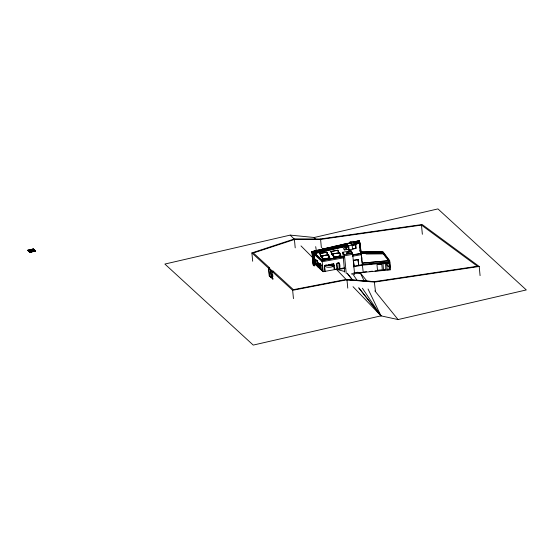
<?xml version="1.0" encoding="UTF-8"?>
<svg xmlns="http://www.w3.org/2000/svg" width="554" height="554" viewBox="0 0 554 554"><rect width="100%" height="100%" fill="white"/><g stroke="black" fill="none" stroke-linecap="round" stroke-linejoin="round"><path stroke-width="0.83" d="M29.32 250.117L28.96 250.727L29.32 250.117L28.766 250.034L29.327 250.228M31.28 251.571L30.962 251.398C29.106 251.225 32.825 251.433 30.567 251.918L31.19 252.063L30.546 252.001C30.297 251.135 28.669 251.869 30.553 251.724M33.579 249.757L33.067 249.695L34.002 250.263M311.847 251.821L312.29 251.398L311.847 251.821L313.135 265.034M313.446 256.557L312.968 251.564L313.412 251.142L314.644 263.974M314.45 263.981L313.412 251.142M314.409 254.632L314.09 251.301L314.534 250.886L314.7 252.596M314.534 252.901L314.534 250.886M315.371 252.707L315.212 251.045L315.655 250.623L315.905 253.192M315.655 250.623L315.212 251.045M316.576 253.282L316.334 250.789L316.777 250.366L316.943 252.077M316.777 250.366L316.334 250.789M317.615 252.188L317.456 250.526L317.899 250.103L318.148 252.672M317.899 252.125L317.899 250.103M318.792 252.465L318.578 250.269L319.021 249.847L319.236 252.07M319 251.668L319.021 249.847M319.845 251.474L319.7 250.006L320.143 249.584L320.357 251.807M320.191 252.139L320.143 249.584M321.036 251.945L320.821 249.75L321.265 249.328L321.479 251.551M321.244 251.149L321.265 249.328M322.089 250.955L321.943 249.487L322.393 249.065L322.601 251.287M322.366 250.893L322.393 249.065M323.28 251.426L323.072 249.231L323.515 248.808L323.723 251.031M323.564 251.364L323.515 248.808M324.332 250.436L324.194 248.968L324.637 248.552L324.852 250.768L322.712 248.144M324.609 250.373L324.637 248.552M325.523 250.914L325.316 248.711L325.759 248.289L325.974 250.512M325.807 250.844L325.759 248.289M326.576 249.916L326.438 248.455L326.881 248.033L327.095 250.256M326.881 248.033L326.438 248.455M327.767 250.394L327.559 248.192L328.003 247.77L328.217 249.993M328.003 247.77L327.559 248.192M328.82 249.397L328.681 247.936L329.124 247.513L329.339 249.736M329.104 249.335L329.124 247.513M330.018 249.875L329.803 247.673L330.246 247.25L330.461 249.473M330.295 249.806L330.246 247.25M331.14 249.612L330.925 247.416L331.368 246.994L331.583 249.217M331.417 249.549L331.368 246.994M332.262 249.355L332.047 247.153L332.49 246.738L332.705 248.954M332.538 249.293L332.49 246.738M333.383 249.099L333.169 246.897L333.612 246.475L333.827 248.698M333.66 249.03L333.612 246.475M334.436 248.102L334.291 246.641L334.734 246.218L334.948 248.434M334.782 248.774L334.734 246.218M335.627 248.58L335.412 246.378L335.856 245.955L336.07 248.178M335.904 248.511L335.856 245.955M336.68 247.583L336.534 246.121L336.977 245.699L337.192 247.922M336.977 245.699L336.534 246.121M337.871 248.06L337.656 245.858L338.106 245.436L338.314 247.659M338.106 245.436L337.656 245.858M338.923 247.063L338.785 245.602L339.228 245.18L339.443 247.403M339.2 247.001L339.228 245.18M340.114 247.541L339.907 245.339L340.35 244.916L340.565 247.139M340.398 247.479L340.35 244.916M341.167 246.551L341.029 245.083L341.472 244.66L341.686 246.883M341.451 246.482L341.472 244.66M342.358 247.022L342.15 244.82L342.594 244.404L342.808 246.62M342.642 246.959L342.594 244.404M343.411 246.031L343.272 244.563L343.715 244.141L343.93 246.364M343.695 245.962L343.715 244.141M344.602 246.502L344.394 244.307L344.837 243.885L345.052 246.108M344.886 246.44L344.837 243.885M345.731 246.246L345.516 244.044L345.959 243.621L346.174 245.844M346.008 246.177L345.959 243.621M347.081 245.387L347.081 243.365L346.638 243.788L346.797 245.45M347.76 243.525L348.203 243.102L348.044 243.462M348.882 243.268L349.325 242.846L349.165 243.199M350.003 243.005L350.447 242.59L350.287 242.943M353.369 242.23L353.819 241.807L353.653 242.167M354.657 241.613L354.823 243.324M355.779 243.379L355.62 241.71L356.063 241.288L356.305 243.857M356.056 243.31L356.063 241.288M356.901 243.116L356.741 241.454L357.185 241.032L357.351 242.742M357.178 243.054L357.185 241.032M358.022 242.86L357.863 241.191L358.306 240.768L358.556 243.338M358.306 240.768L357.863 241.191M359.227 243.428L358.985 240.935L359.428 240.512L359.678 243.081M359.428 240.512L358.985 240.935M33.842 250.408L34.687 250.256L33.856 250.519L33.434 250.048M30.013 251.377L29.556 251.232L29.999 250.823L30.795 251.024M29.597 251.225L30.013 250.934M32 251.287L32.561 251.502L32 251.287L32.277 250.886M312.331 251.765L311.826 252.451L312.331 251.765L313.432 262.125M313.46 265.331L312.262 252.846L312.768 252.16L314.194 265.948M313.571 265.428L312.366 252.943L312.872 252.257M31.253 250.81L32.09 250.339L31.807 249.951L33.254 249.473L32.423 250.076L31.405 249.695L31.813 250.062M30.532 250.54L29.064 250.837M29.05 250.962L30.546 250.65M30.865 251.149L31.862 250.754L30.879 251.26L30.761 250.92M29.3 250.276L31.19 249.591L29.314 250.387M32.478 250.81L32.118 250.941L33.538 250.235M33.614 250.893L32.991 250.761L33.462 250.041M30.283 250.927L31.793 250.193M29.798 251.371L30.879 251.26M29.833 251.357L30.837 251.087M34.023 251.294L35.352 250.858L34.293 251.246M34.577 250.9L35.006 250.547L32.977 250.65M30.207 250.193L32.007 249.965L31.578 250.29M30.2 250.083L31.564 250.179M29.964 251.274L29.23 251.765L29.971 251.384M31.779 249.653C33.427 249.252 29.334 250.325 32.326 249.397L33.815 249.549L32.672 249.515M30.553 251.807L31.294 251.468M33.926 250.373L31.91 250.339L33.912 250.263M29.383 250.803L28.573 251.163M28.566 251.156L29.424 250.803L28.981 250.609M31.114 251.537L33.462 251.537L32.333 251.585M33.87 251.135L33.018 251.454L33.815 250.907M252.686 261.239L251.883 252.908L293.828 239.148L320.226 238.996L422.183 224.529L479.203 266.467L480.083 275.636M27.7 250.276L33.309 248.975L35.477 250.962L29.874 252.368L27.7 250.276L29.874 252.368M27.714 250.387L33.323 249.085L35.491 251.073M32.956 250.789L32.464 250.699M29.868 252.257L35.477 251.073M290.213 235.111L164.877 264.057L253.24 345.087L380.979 315.849L398.07 319.561L526.3 289.943L437.937 208.913L314.222 237.493L290.213 235.111L294.403 239.307M350.1 241.939L352.953 241.281L353.888 242.133L354.013 243.462L351.16 244.12L350.225 243.268L350.1 241.939L351.028 242.797L351.16 244.12M346.783 246.281L346.548 243.808L350.481 242.894M351.028 242.797L353.888 242.133M314.928 264.667L313.806 253.005L347.261 245.277M354.789 243.538L359.802 242.375L363.23 272.36L359.047 273.115M347.455 245.477L314.589 253.074L322.449 260.283L322.504 260.837M355.038 243.725L359.248 242.756L360.786 253.372L352.711 254.826M345.35 247.721L345.204 246.239L346.894 245.851L348.224 247.07L348.438 249.293L349.124 249.923L356.201 248.289L355.806 244.169L353.632 242.174M314.637 253.628L345.821 246.426M355.086 244.279L359.304 243.31L359.248 242.756M346.548 243.808L348.729 245.803L355.806 244.169M355.661 248.24L352.524 248.961L352.185 245.387L355.315 244.667L355.744 248.317L355.315 244.667M355.405 244.743L352.185 245.387M345.204 246.239L346.534 247.458L348.224 247.07M344.671 249.986L346.589 249.542L346.409 247.638L345.364 246.682A2.064 1.807 -47.5 0 0 343.625 249.023L344.671 249.986A2.064 1.807 -47.5 0 1 346.409 247.638M346.084 249.078L346.749 249.688L348.438 249.293M251.883 252.908L268.496 268.143L269.618 267.887L269.77 269.445M269.507 267.914L269.556 268.468L268.835 268.635L273.025 271.647L272.409 271.785L270.677 270.2L271.377 277.443L273.108 279.029L269.251 275.94L268.496 268.143M272.713 279.119L271.966 271.322L273.087 271.065L293.378 289.673L346.672 279.361L374.331 281.661L477.444 266.259L421.476 225.097L320.586 239.418L294.409 239.508L253.358 252.977L269.618 267.887M319.866 268.039L316.306 264.777L315.745 264.902L315.212 259.348L317.179 261.156L317.74 261.024L316.756 260.124M317.671 263.462L314.88 264.113L323.148 271.695L344.463 267.852M316.41 264.002L318.682 263.482M319.783 263.538L320.344 263.413L320.877 268.967L320.316 269.092L319.783 263.538L321.749 265.345L322.283 270.899L322.844 270.774L320.441 268.565L319.88 268.697L319.45 264.251L317.719 262.665L318.148 267.111L318.709 266.98L318.28 262.534M319.45 264.251L320.018 264.126M269.251 275.94L271.259 277.464L270.567 270.227M321.749 265.345L322.31 265.221M270.982 277.533L271.377 277.443M318.273 266.578L317.712 266.709L317.179 261.156M271.966 271.322L292.651 290.296L346.963 279.791L374.331 281.661L375.439 291.266M348.21 251.121L348.785 251.945L351.423 251.468L351.561 252.977L348.93 253.448L348.48 251.987L347.365 252.188L347.462 253.136L348.57 252.936L348.21 251.121L350.848 250.65L352.579 253.13L354.65 274.673M344.692 272.104L342.781 252.257L350.945 250.789L351.063 251.973M349.484 251.225L350.827 250.983L351.132 251.419L349.789 251.654L349.463 250.99L349.789 251.654M349.768 251.426L351.132 251.419M347.365 252.188L347.642 252.582L348.757 252.382M348.847 253.337L346.548 253.337M342.781 252.257L344.415 254.598L352.579 253.13M352.69 254.314L344.533 255.789L342.898 253.448M322.449 260.283L343.992 256.398M313.806 253.005L322.082 260.588L344.117 256.62M352.995 255.02L361.416 253.497M343.944 257.776L322.186 261.703L313.917 254.113M352.316 256.267L361.52 254.611L359.913 243.49M325.226 265.435L326.922 265.131M328.619 264.819L333.702 263.905L334.387 269.673L333.702 263.905M337.511 263.219C342.102 260.595 338.702 277.367 339.062 262.942M387.294 258.704L389.815 262.056L362.482 264.604L354.034 266.128L353.348 260.366L358.016 259.521L358.694 265.29L358.016 259.521M324.831 270.345L324.374 265.588L333.854 264.119M336.88 263.572C339.962 277.416 332.912 261.045 339.207 263.15M353.348 260.366L358.161 259.736M323.522 271.391L325.06 271.349L324.526 265.795M334.997 269.32L337.268 268.912M337.434 269.687L344.962 268.33M353.334 266.82L362.538 265.165L389.864 262.61M356.27 272.533L357.967 272.229M360.599 272.54L362.281 272.236M326.846 252.181L319.838 253.566L326.846 252.181L328.086 255.304M330.897 251.461L332.137 254.715L330.897 251.461L337.898 250.207L338.826 252.686M330.897 251.592L337.898 250.207M320.288 253.753C321.327 253.483 319.36 254.445 320.537 255.789L321.001 255.706M331.34 251.779C331.874 250.228 331.631 256.758 331.41 251.945M331.534 253.24L331.943 253.074L332.054 253.732L331.534 253.732M320.503 255.436L321.382 256.37M331.555 253.462L331.964 253.296M321.535 255.906L328.536 254.66L329.775 257.915L322.774 259.161L321.535 256.038L328.536 254.66M332.587 253.933L339.588 252.686L340.835 255.809L333.827 257.195L332.587 253.933L339.588 252.818M321.396 257.049L321.265 256.211L321.736 256.121L321.867 256.966L321.341 256.966L321.867 256.966M332.324 254.238L332.857 254.321L332.919 254.999L332.455 255.082L332.324 254.238L332.788 254.154M338.155 253.199L338.688 253.282L338.175 253.379M322.663 257.832L322.227 258.268L321.985 256.225L322.518 256.308M327.816 255.186L328.349 255.269L327.885 255.352L326.756 252.278L328.086 255.436M333.037 254.258C334.076 253.988 332.109 254.951 333.279 256.294L333.75 256.211L333.695 255.636M321.798 256.287L321.265 256.211M323.418 256.135L321.085 256.682L319.838 253.427M321.306 256.613L321.77 256.53M332.358 254.639L332.829 254.556M322.172 257.693L323.093 259.528L323.557 259.445L323.425 258.6L322.961 258.683L323.093 259.528M333.224 255.719L333.577 255.886M322.193 257.915L323.1 259.071M333.252 255.941L333.66 255.775M322.698 258.185L322.227 258.268M333.75 256.211L333.279 256.294M328.799 257.645C330.094 257.679 327.996 257.513 328.924 258.489L329.395 258.406L329.263 257.562M334.145 257.555L334.014 256.717L334.478 256.634L334.027 256.897L334.145 257.555L334.609 257.471L334.478 256.634M340.315 255.588L340.447 256.433L339.983 256.516L339.851 255.671L340.315 255.588L339.865 255.858M322.975 258.863L323.425 258.6M322.774 259.03L329.775 257.915M340.835 255.809L333.827 257.195M322.996 259.092L323.467 259.009M328.834 258.046L329.305 257.963M334.055 257.118L334.519 257.035M339.886 256.08L340.357 255.996M323.03 259.445L323.557 259.445M334.083 257.471L334.609 257.471M351.319 273.96L360.287 272.893L366.762 280.892M479.203 266.467L374.559 282.097L346.963 279.791L346.672 279.361M361.236 258.316L361.831 258.254L361.672 257.16M362.482 264.604L389.42 261.973L389.289 260.588L362.337 263.108L389.677 260.664L390.563 269.805L363.23 272.36M31.128 251.544L32.319 251.474M378.555 264.258L381.768 263.96L382.322 269.798L377.509 270.248L376.976 264.694L381.768 263.96M389.005 263.566L386.574 263.51L387.135 269.348L389.517 268.835M385.93 269.459L385.369 263.621L382.966 263.843L383.527 269.687L385.909 269.175M363.978 272L366.533 271.765M369.94 271.446L372.496 271.204M375.058 270.968L378.465 270.65M381.02 270.407L384.891 270.047M387.239 269.826L389.587 269.611M30.352 250.733L31.259 250.817L30.352 250.858M360.744 252.098L383.133 251.952L389.677 260.664M360.758 252.215L382.821 252.091M360.876 253.483L383.271 253.344L386.29 257.361M388.437 260.664L383.029 253.462L360.889 253.6L361.056 254.715L360.896 253.13M366.097 254.009L383.32 253.898M333.778 264.016L332.899 264.016L333.12 266.46A4.834 1.849 -5.5 0 1 327.857 267.243A4.834 1.849 -5.5 0 1 324.99 265.74M334.498 265.408L333.03 265.401A3.324 1.274 -5.5 0 0 331.147 264.113M33.593 250.796L34.59 250.907M321.382 247.749L320.586 239.418L293.828 239.148L294.409 239.508L295.213 247.839M29.964 250.9L30.851 251.197M353.916 272.436L360.287 272.893L364.352 281.328M29.556 251.232L30.006 251.267M28.946 250.616L29.417 250.692M344.526 271.453L336.368 269.313L346.479 279.86M30.269 252.16L29.48 251.89L29.868 252.112M32.34 249.508L32.693 249.612M327.94 265.345A4.224 1.62 -5.5 0 0 332.545 264.66L332.961 264.791A4.834 1.849 -5.5 0 1 325.579 265.047M332.545 264.66L331.95 264.736A3.324 1.274 -5.5 0 1 328.328 265.276M332.088 266.128L333.12 266.46M315.247 254.182L320.69 259.175M269.445 268.496L271.176 270.082M300.995 245.907L312.975 257.901M353.023 286.688L380.979 315.849L368.05 289.001M320.226 238.996L320.586 239.418M374.864 290.892L398.07 319.561M315.281 238.822L314.222 237.493L314.485 239.155M347.483 273.69L352.801 280.379M358.646 287.741L380.979 315.849L362.392 288.232M347.226 273.233L352.586 279.999M359.013 288.115L380.979 315.849M389.289 260.588L382.89 252.077L383.029 253.462M386.29 263.448L389.739 268.046M387.038 265.117L388.042 266.453M351.104 251.184L350.827 250.983M351.465 252.562L352.282 253.732M350.994 252.153L351.561 252.977M348.424 251.26L348.57 252.936M347.6 253.337L347.642 252.582M340.447 256.433L339.983 256.516M332.919 254.999L332.455 255.082M334.152 257.098L333.328 255.699M329.395 258.406L328.924 258.489M320.835 255.373L321.618 256.329M352.856 274.071L357.143 280.442M381.935 252.098L381.471 251.786L381.637 252.098M380.75 252.105L380.286 251.793L380.459 252.112M379.573 252.112L379.109 251.8L379.275 252.118M378.389 252.118L377.925 251.807L378.098 252.125M377.212 252.132L376.748 251.814L376.914 252.132M376.027 252.139L375.564 251.821L375.737 252.139M374.85 252.146L374.386 251.828L374.552 252.146M373.666 252.153L373.202 251.835L373.375 252.153M372.489 252.16L372.025 251.841L372.191 252.16M371.305 252.167L370.841 251.848L371.014 252.167M370.127 252.174L369.663 251.855L369.83 252.174M368.943 252.181L368.479 251.862L368.652 252.181M367.766 252.188L367.302 251.869L367.468 252.188M366.589 252.195L366.118 251.883L366.291 252.195M365.405 252.202L364.941 251.89L365.107 252.208M364.227 252.208L363.756 251.897L363.93 252.215M363.043 252.215L362.579 251.904L362.745 252.222M361.866 252.229L361.402 251.911L361.568 252.229M339.505 252.783L340.835 255.941M340.682 255.796L339.588 252.686M337.815 250.353L338.695 252.576M331.043 251.558L332.22 254.528M321.68 256.01L322.857 258.974M321.168 256.495L319.99 253.531M315.69 246.648L316.632 252.479M360.516 249.162L360.619 249.882M361.748 258.039L361.485 256.211L361.88 260.422M361.485 257.721L361.72 259.327L361.492 256.945M361.997 261.259L362.212 262.714M359.304 243.31L360.723 253.109M421.476 225.097L422.356 234.266M389.704 263.15L390.085 267.118M388.977 263.282L389.538 269.119M362.635 263.074L362.766 264.466M361.063 253.282L361.201 254.764M360.938 252.929L361.083 254.639M359.802 242.375L360.245 246.932M360.412 248.656L360.668 250.747M359.837 244.792L360.003 246.502M359.144 240.574L359.394 243.144M360.197 251.509L360.024 249.944L360.148 251.606M359.463 245.928L359.622 247.59M358.022 240.838L358.299 242.791M356.901 241.094L357.15 243.663M355.779 241.357L356.028 243.919M354.941 241.551L355.1 243.261M354.775 241.904L354.934 243.573M353.5 260.574L354.034 266.128M348.729 245.803L349.124 249.923M348.785 251.945L348.93 253.448M346.804 243.428L347.046 245.997M346.534 247.458L346.749 249.688M345.682 243.691L345.89 245.907M344.553 243.947L344.768 246.17M346.963 279.791L347.767 288.122M343.432 244.21L343.646 246.426M344.415 254.598L346.243 273.6M342.31 244.466L342.524 246.689M341.188 244.723L341.402 246.946M340.066 244.986L340.281 247.209M338.944 245.242L339.159 247.465M337.822 245.505L338.155 247.991M336.7 245.761L337.026 248.254M335.579 246.024L335.793 248.24M334.457 246.281L334.671 248.504M333.335 246.537L333.55 248.76M333.653 255.574L333.688 256.128M332.213 246.8L332.428 249.023M331.091 247.056L331.299 249.279M329.969 247.319L330.177 249.542M328.841 247.576L329.055 249.799M327.719 247.839L328.051 250.325M328.287 255.103L328.411 256.405M326.597 248.095L326.812 250.318M325.475 248.351L325.69 250.574M324.353 248.614L324.568 250.837M323.231 248.871L323.446 251.094M322.109 249.134L322.324 251.357M322.601 257.742L322.636 258.095M320.988 249.39L321.202 251.613M322.082 260.588L323.148 271.695M319.866 249.653L320.08 251.869M318.744 249.909L318.959 252.132M317.622 250.173L317.864 252.735M316.5 250.429L316.743 252.998M315.378 250.685L315.621 253.254M315.773 259.224L316.306 264.777M314.25 250.948L314.416 252.659M314.81 258.794L314.97 260.456M313.128 251.204L314.367 264.036M313.606 258.219L314.166 264.043M312.768 252.16L314.083 265.844M313.488 263.739L313.654 265.449M312.006 251.468L312.172 253.178M312.421 255.74L312.747 259.161M312.996 261.73L313.245 264.293M292.651 290.296L293.454 298.627M272.97 271.093L273.025 271.647M272.644 274.202L272.873 276.619M272.243 271.259L272.298 271.813M268.78 268.081L269.528 275.878M30.248 252.167L29.854 252.001M30.546 251.613L30.546 252.001M333.917 256.959L332.732 254.037M329.63 257.721L328.453 254.798M332.573 264.937A4.224 1.62 -5.5 0 1 329.568 265.629M348.244 252.576A0.969 0.873 -34.9 0 1 348.404 253.233M346.603 253.559A0.969 0.873 -34.9 0 1 347.87 252.312M346.949 254.099A0.969 0.873 -34.9 0 1 347.51 252.645A0.969 0.873 -34.9 0 1 348.639 253.573M30.615 250.242L30.241 250.595L30.622 250.228M326.59 252.624L326.126 252.707L326.59 252.624M337.649 250.657L337.178 250.74L337.649 250.657M339.339 253.13L338.875 253.213L339.339 253.13M33.392 249.051L32.776 249.217L33.392 249.051M32.118 250.927L31.419 250.623L32.118 250.941"/></g></svg>
